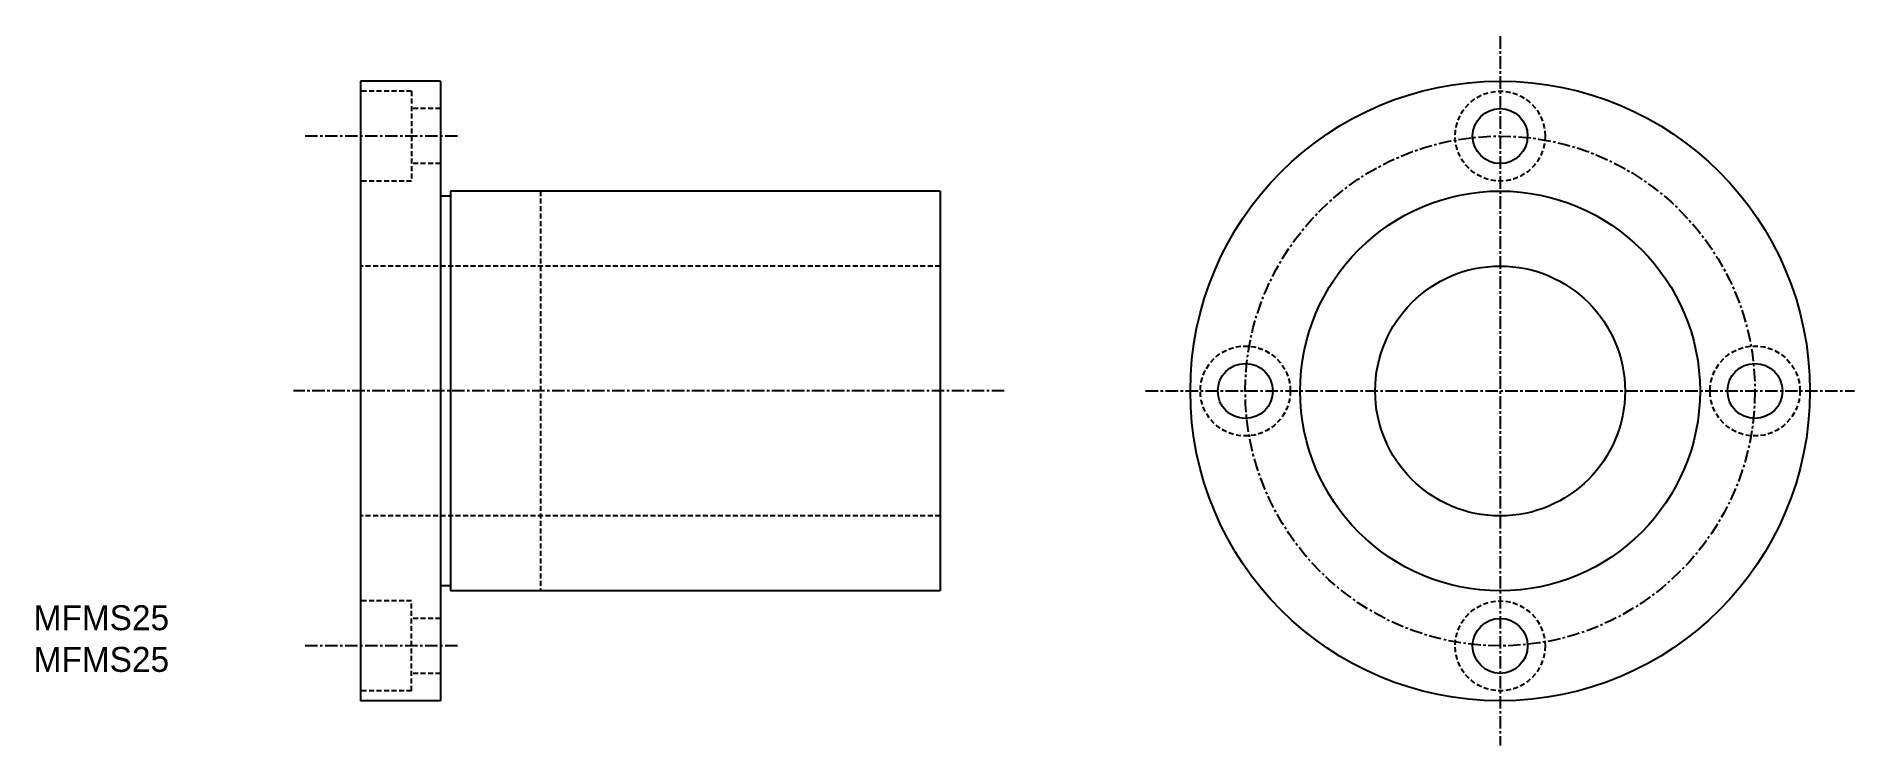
# Model space of a CAD drawing. Extents: x 10 to 192, y 3 to 74.
import ezdxf

# ---------------------------------------------------------------- set-up
doc = ezdxf.new("R2010")
doc.units = 0
doc.linetypes.add('CENTER', pattern=[2, 1.25, -0.25, 0.25, -0.25])
doc.linetypes.add('DASHED', pattern=[0.75, 0.5, -0.25])
doc.layers.get('0').update_dxf_attribs({"linetype": 'CONTINUOUS'})
doc.layers.add('CENTER', color=1, linetype='CENTER')

msp = doc.modelspace()

# ---------------------------------------------------------------- linework, layer by layer
at = {"color": 7, "linetype": 'CONTINUOUS'}
for p, q in [((42.72, 69.1), (42.72, 7.1)), ((50.72, 69.1), (42.72, 69.1)), ((50.72, 69.1), (50.72, 7.1)), ((51.72, 57.6), (50.72, 57.6)), ((51.72, 58.1), (51.72, 18.1)), ((100.72, 58.1), (51.72, 58.1)), ((100.72, 58.1), (100.72, 18.1)), ((51.72, 18.6), (50.72, 18.6)), ((100.72, 18.1), (51.72, 18.1)), ((50.72, 7.1), (42.72, 7.1))]:
    msp.add_line(p, q, dxfattribs=at)
at = {"color": 3, "linetype": 'DASHED'}
for p, q in [((47.82, 68.1), (42.72, 68.1)), ((47.82, 68.1), (47.82, 59.1)), ((50.72, 66.35), (47.82, 66.35)), ((50.72, 60.85), (47.82, 60.85)), ((47.82, 59.1), (42.72, 59.1)), ((60.72, 58.1), (60.72, 18.1)), ((100.72, 50.6), (42.72, 50.6)), ((100.72, 25.6), (42.72, 25.6)), ((47.82, 17.1), (42.72, 17.1)), ((47.82, 8.1), (47.82, 17.1)), ((50.72, 15.35), (47.82, 15.35)), ((50.72, 9.85), (47.82, 9.85)), ((47.82, 8.1), (42.72, 8.1))]:
    msp.add_line(p, q, dxfattribs=at)
at = {"color": 7, "linetype": 'CONTINUOUS'}
for centre, radius in [((156.75, 38.1), 31), ((156.75, 63.6), 2.75), ((156.75, 38.1), 20), ((156.75, 38.1), 12.5), ((131.25, 38.1), 2.75), ((182.25, 38.1), 2.75), ((156.75, 12.6), 2.75)]:
    msp.add_circle(centre, radius, dxfattribs=at)
at = {"color": 3, "linetype": 'DASHED'}
for centre in [(156.75, 63.6), (131.25, 38.1), (182.25, 38.1), (156.75, 12.6)]:
    msp.add_circle(centre, 4.5, dxfattribs=at)
at = {"layer": 'CENTER', "color": 1, "linetype": 'CENTER'}
for p, q in [((156.75, 73.58), (156.75, 2.62)), ((52.42, 63.6), (37.1, 63.6)), ((107.13, 38.1), (36, 38.1)), ((121.27, 38.1), (192.22, 38.1)), ((52.42, 12.6), (37.1, 12.6))]:
    msp.add_line(p, q, dxfattribs=at)
msp.add_circle((156.75, 38.1), 25.5, dxfattribs=at)

# ---------------------------------------------------------------- texts
at = {"color": 7, "linetype": 'CONTINUOUS'}
for p in [(10, 14.17), (10, 10)]:
    msp.add_text('MFMS25', height=2.5, dxfattribs=at).set_placement(p)

doc.saveas('drawing.dxf')
